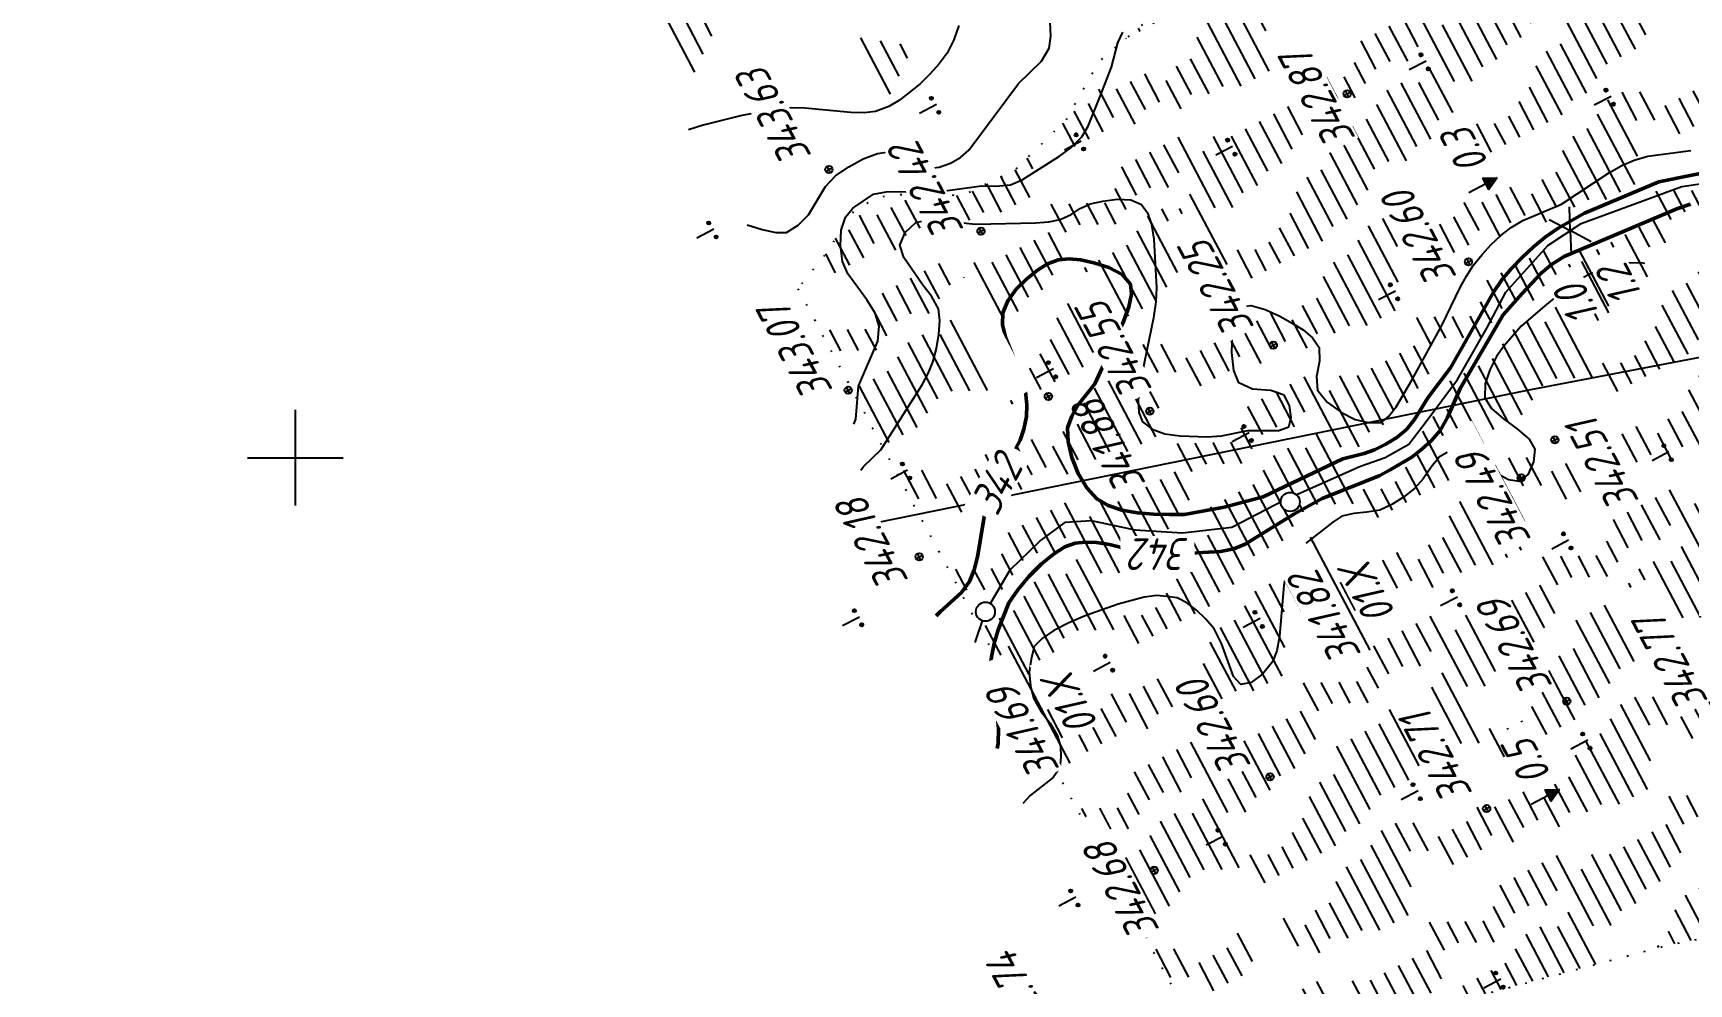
# Model space of a CAD drawing. Extents: x 1517488 to 1518012, y 2189588 to 2190112.
# Drawn here: x 1517583.5 to 1517687.6, y 2189766.9 to 2189826.7 of the extents above; entities that cross this region are included whole.
import ezdxf
from ezdxf.enums import TextEntityAlignment as Align

# ---------------------------------------------------------------- set-up
doc = ezdxf.new("R2010")
doc.units = 0
doc.linetypes.add('ИИDot', pattern=[1, 0, -1])
for name, color, linetype, lineweight in [('ИИ_БОЛОТО_025', 3, 'Continuous', 25), ('ИИ_ГЕОСЕТКА_025', 3, 'Continuous', 25), ('ИИ_ГИДРОГРАФИЯ_025', 3, 'Continuous', 25), ('ИИ_КОНТУР_025', 7, 'ИИDot', 25), ('ИИ_ОТМЕТКА_025', 7, 'Continuous', 25), ('ИИ_РАЗМЕР_025', 7, 'Continuous', 25), ('ИИ_РЕЛЬЕФ_025', 34, 'Continuous', 25), ('ИИ_РЕЛЬЕФ_050', 34, 'Continuous', 50), ('ИИ_ТЕКСТ_025', 7, 'Continuous', 25), ('ИИ_УГОДЬЯ_025', 7, 'Continuous', 25)]:
    doc.layers.add(name, color=color, linetype=linetype, lineweight=lineweight)
doc.styles.add('VNIPISIMPLEXCUR', font='simplex.shx', dxfattribs={"width": 0.8, "oblique": 15})
doc.dimstyles.new('ИИ-1000-м-dm$2', dxfattribs={"dimtxt": 2.5, "dimasz": 2.5, "dimexe": 1.25, "dimexo": 0, "dimgap": 1, "dimtad": 2, "dimtoh": 1, "dimzin": 1, "dimdsep": 46, "dimtxsty": 'VNIPISIMPLEXCUR', "dimcen": 2.5, "dimaunit": 1, "dimazin": 0, "dimtfac": 1, "dimtmove": 1, "dimatfit": 2, "dimfxl": 1, "dimarcsym": 0})

# ---------------------------------------------------------------- blocks, each defined once
blk = doc.blocks.new('PICKET')
at = {"color": 0, "linetype": 'Continuous', "lineweight": 25}
for p, q in [((-0.2299999999999898, 0), (0.2299999999999898, 0)), ((0, 0.2299999999999898), (0, -0.2299999999999898))]:
    blk.add_line(p, q, dxfattribs=at)
blk.add_circle((0, 0), 0.23, dxfattribs=at)
at = {"color": 0, "linetype": 'Continuous', "style": 'VNIPISIMPLEXCUR', "oblique": 15, "width": 0.8}
blk.add_attdef('OTMETKA', (1.25, 0.3000000000000114), '', height=2, dxfattribs=at)
at = {"color": 8, "linetype": 'Continuous', "style": 'VNIPISIMPLEXCUR', "oblique": 15, "width": 0.8, "flags": 1}
blk.add_attdef('NOMER', (1.25, -2.699999999999989), '', height=2, dxfattribs=at)
blk = doc.blocks.new('ИИ05407')
at = {"linetype": 'Continuous', "lineweight": 25}
h = blk.add_hatch(color=0, dxfattribs=at)
edge = h.paths.add_edge_path()
edge.add_arc((-0.4999999999999995, 0.1), 0.1, 0, 360)
h = blk.add_hatch(color=0, dxfattribs=at)
edge = h.paths.add_edge_path()
edge.add_arc((0.5000000000000007, 0.1), 0.1, 0, 360)
at = {"color": 0, "linetype": 'Continuous', "lineweight": 25}
blk.add_lwpolyline([(0, 0), (0, 1.2)], dxfattribs=at)
for centre in [(-0.4999999999999995, 0.1), (0.5000000000000007, 0.1)]:
    blk.add_circle(centre, 0.1, dxfattribs=at)
blk = doc.blocks.new('ИИ05466')
at = {"linetype": 'Continuous', "lineweight": 25}
blk.add_hatch(color=0, dxfattribs=at).paths.add_polyline_path([(0, 0), (-0.4000000000000057, 0.8000000000000114), (0.4000000000000057, 0.8000000000000114)])
at = {"color": 0, "linetype": 'Continuous', "lineweight": 25}
for points in [[(0, 0), (0, 2)], [(0, 0), (-0.4000000000000057, 0.8000000000000114), (0.4000000000000057, 0.8000000000000114), (0, 0)]]:
    blk.add_lwpolyline(points, dxfattribs=at)
at = {"color": 0, "linetype": 'Continuous', "style": 'VNIPISIMPLEXCUR', "oblique": 15, "width": 0.8}
blk.add_attdef('DEPTH', (1, 0), '', height=2, dxfattribs=at)
blk = doc.blocks.new('ИИ052131')
at = {"color": 7, "linetype": 'Continuous', "style": 'VNIPISIMPLEXCUR', "oblique": 15, "width": 0.8}
for tag, p in [('HEIGHT', (1.299999999999955, 0.6999999999999886)), ('DATE', (1.299999999999955, -2.699999999999989))]:
    blk.add_attdef(tag, p, '', height=2, dxfattribs=at)
at = {"color": 0, "linetype": 'Continuous', "lineweight": 25}
blk.add_wipeout([(-0.5317131025297003, -0.2842065744331611), (-0.4660504322333886, -0.382477705190543), (-0.38247770519046353, -0.466050432233434), (-0.2842065744331839, -0.5317131025297115), (-0.1750135444051409, -0.5769423364839273), (-0.059094842014282827, -0.6000000000000454), (0.059094842014214825, -0.6000000000000795), (0.17501354440500463, -0.5769423364839273), (0.2842065744329796, -0.5317131025297115), (0.3824777051903273, -0.466050432233434), (0.4660504322333206, -0.38247770519047475), (0.5317131025297005, -0.28420657443302466), (0.5769423364838481, -0.1750135444050498), (0.6000000000000002, -0.059094842014260074), (0.6000000000001366, 0.05909484201434001), (0.5769423364839162, 0.17501354440509576), (0.5317131025297005, 0.2842065744330706), (0.4660504322333206, 0.3824777051905206), (0.38247770519046376, 0.4660504322334116), (0.2842065744329796, 0.5317131025296893), (0.17501354440500463, 0.5769423364838369), (0.059094842014214825, 0.6000000000000572), (-0.05909484201441924, 0.600000000000023), (-0.1750135444050726, 0.576942336483905), (-0.2842065744331839, 0.5317131025296893), (-0.3824777051906, 0.4660504322334116), (-0.4660504322333886, 0.38247770519045243), (-0.5317131025298367, 0.28420657443303643), (-0.5769423364838479, 0.1750135444050276), (-0.6000000000000683, 0.05909484201423765), (-0.6000000000001364, -0.05909484201432824), (-0.5769423364839843, -0.175013544405084)], dxfattribs=at)
blk.add_circle((0, 0), 0.6, dxfattribs=at)
blk = doc.blocks.new('ИИ052382')
at = {"color": 0, "linetype": 'Continuous', "lineweight": 25}
blk.add_lwpolyline([(1.299038105676658, 0.75), (0, 0), (1.299038105676658, -0.7500000000000007)], dxfattribs=at)
at = {"color": 0, "linetype": 'Continuous', "style": 'VNIPISIMPLEXCUR', "oblique": 15, "width": 0.8}
for tag, p in [('WIDTH', (2, 0.6999999999999993)), ('DEPTH', (2, -2.699999999999999))]:
    blk.add_attdef(tag, p, '', height=2, dxfattribs=at)
blk = doc.blocks.new('*D23')
at = {"layer": 'Defpoints', "color": 0, "transparency": 16777216}
for p in [(1517814.440990922, 2189993.765485427), (1517707.086485157, 2189966.699033508), (1517724.75216686, 2189945.437250543), (1517583.524995302, 2189878.794785678), (1517834.420057993, 2189724.982859847)]:
    blk.add_point(p, dxfattribs=at)
at = {"layer": 'ИИ_РАЗМЕР_025', "color": 0, "lineweight": -2, "transparency": 16777216}
for p, q in [((1517724.440147026, 2189943.751324606), (1517731.323764059, 2189944.206917753)), ((1517731.323764059, 2189944.206917753), (1517734.848575235, 2189937.515800466))]:
    blk.add_line(p, q, dxfattribs=at)
blk.add_arc((1517718.097446287, 2189945.797025237), 6.664438741870334, 315.0394612834518, 9.208576213289122, dxfattribs=at)
at = {"layer": 'ИИ_РАЗМЕР_025', "color": 0, "transparency": 16777216}
for points in [[(1517724.358687807, 2189946.76141716), (1517724.993303976, 2189946.965639497), (1517724.063328881, 2189948.767376835)], [(1517723.011011993, 2189940.819537457), (1517722.615309231, 2189941.35606683), (1517721.203572492, 2189939.900693858)]]:
    blk.add_solid(points, dxfattribs=at)
at = {"layer": 'ИИ_РАЗМЕР_025', "color": 0, "transparency": 16777216, "insert": (1517731.707047322, 2189939.852284603), "char_height": 2, "attachment_point": 5, "rotation": 117.779796185926, "style": 'VNIPISIMPLEXCUR'}
blk.add_mtext("88°41'", dxfattribs=at)
blk = doc.blocks.new('ИИ05012')
at = {"color": 0, "linetype": 'Continuous', "lineweight": 25, "flags": 128}
for points in [[(0, 3), (0, -3)], [(-3, 0), (3, 0)]]:
    blk.add_lwpolyline(points, dxfattribs=at)
blk = doc.blocks.new('ИИ05468')
at = {"color": 0, "linetype": 'Continuous', "lineweight": 25}
for points in [[(-2, 1), (2, 1)], [(-1.25, 0), (1.25, 0)], [(-0.5, -1), (0.5, -1)]]:
    blk.add_lwpolyline(points, dxfattribs=at)

msp = doc.modelspace()

# ---------------------------------------------------------------- hatches: boundary and pattern name
at = {"layer": 'ИИ_БОЛОТО_025'}
h = msp.add_hatch(dxfattribs=at)
h.set_pattern_fill('ИИ_БОЛОТО', color=256, style=0, pattern_type=2)
h.set_pattern_definition([(117.779796185926, (1531432.997969841, 2185366.713636264), (-15.04067144143851, -7.92326969064514), [5, -1.5, 2, -2.5, 2, -4]), (117.779796185926, (1531431.880187118, 2185366.689934266), (-15.04067144143851, -7.92326969064514), [4, -1.5, 2.5, -2, 2.5, -4.5]), (117.779796185926, (1531430.762404396, 2185366.666232268), (-15.04067144143851, -7.92326969064514), [4, -1.5, 2, -3, 2, -4.5]), (117.779796185926, (1531429.877659017, 2185366.20015758), (-15.04067144143851, -7.92326969064514), [4, -1.5, 2, -2.5, 2, -5]), (117.779796185926, (1531429.225950981, 2185365.291710203), (-15.04067144143851, -7.92326969064514), [4, -1.5, 1.5, -3.5, 2, -4.5]), (117.779796185926, (1531428.574242946, 2185364.383262826), (-15.04067144143851, -7.92326969064514), [4, -1.5, 1.5, -4, 2, -4]), (117.779796185926, (1531427.689497567, 2185363.917188138), (-15.04067144143851, -7.92326969064514), [4, -2, 1.5, -5, 2, -2.5]), (117.779796185926, (1531426.804752189, 2185363.45111345), (-15.04067144143851, -7.92326969064514), [4, -2.5, 1.5, -5, 2, -2]), (117.779796185926, (1531426.153044153, 2185362.542666073), (-15.04067144143851, -7.92326969064514), [4.5, -2.5, 2, -2.5, 4, -1.5]), (117.779796185926, (1531425.501336118, 2185361.634218696), (-15.04067144143851, -7.92326969064514), [3.5, -2.5, 2, -2.5, 5, -1.5]), (117.779796185926, (1531424.616590739, 2185361.168144008), (-15.04067144143851, -7.92326969064514), [3.5, -2, 2.5, -2.5, 4.5, -2]), (117.779796185926, (1531423.964882704, 2185360.259696631), (-15.04067144143851, -7.92326969064514), [3.5, -2, 3, -2.5, 4.5, -1.5]), (117.779796185926, (1531423.080137326, 2185359.793621943), (-15.04067144143851, -7.92326969064514), [2.5, -3, 3, -3, 3.5, -2]), (117.779796185926, (1531422.195391947, 2185359.327547256), (-15.04067144143851, -7.92326969064514), [2, -3, 3.5, -3, 2.5, -3]), (117.779796185926, (1531421.310646568, 2185358.861472568), (-15.04067144143851, -7.92326969064514), [1.5, -3.5, 4, -3, 2, -3]), (117.779796185926, (1531420.425901189, 2185358.395397881), (-15.04067144143851, -7.92326969064514), [1.5, -3, 4, -3, 2, -3.5]), (117.779796185926, (1531419.54115581, 2185357.929323193), (-15.04067144143851, -7.92326969064514), [2, -3, 5, -2.5, 2, -2.5])])
h.paths.add_polyline_path([(1517703.902236753, 2189772.933892296), (1517706.995569872, 2189775.764803351), (1517709.906235908, 2189779.2845049), (1517708.291041886, 2189784.988734395), (1517703.901045274, 2189787.067365516), (1517699.272979395, 2189787.786406012), (1517692.992481542, 2189789.344566975), (1517691.32791833, 2189795.519387512), (1517693.897208888, 2189802.136803317), (1517705.704803836, 2189814.01814247), (1517709.527123114, 2189811.661636753), (1517716.81166038, 2189808.224045532), (1517718.864414416, 2189808.63485345), (1517719.781861187, 2189812.110772575), (1517721.643558212, 2189814.081082843), (1517723.760489514, 2189815.670043768), (1517728.146654356, 2189814.504442376), (1517734.672883556, 2189812.479811812), (1517737.948411081, 2189809.660839127), (1517742.116839062, 2189809.333604883), (1517746.948866143, 2189809.44375792), (1517750.879841652, 2189807.872656714), (1517753.545769556, 2189807.783282305), (1517753.114756881, 2189810.678604488), (1517750.404528852, 2189811.672886087), (1517746.319202776, 2189811.030389876), (1517742.32839038, 2189813.33618566), (1517735.389700881, 2189815.716979452), (1517731.278467097, 2189818.629613643), (1517723.92829395, 2189824.1331093), (1517720.444855665, 2189826.595168956), (1517719.528509486, 2189828.310654695), (1517721.315398523, 2189829.241377231), (1517724.179899456, 2189834.031788443), (1517727.616990322, 2189842.204516342), (1517727.458112488, 2189842.141262708), (1517718.297732878, 2189847.742581211), (1517716.950271769, 2189844.105868546), (1517718.256015356, 2189836.415324212), (1517716.133216195, 2189828.978920257), (1517712.111817981, 2189828.924511564), (1517705.66216534, 2189829.9021298), (1517697.40767458, 2189830.007107568), (1517676.88146416, 2189830.002926985), (1517664.208177559, 2189828.596589862), (1517654.386611982, 2189828.203848375), (1517650.517166765, 2189824.920681594), (1517648.421218548, 2189821.223259525), (1517645.205454603, 2189818.076981395), (1517641.916204648, 2189816.447970571), (1517639.121602158, 2189816.635513875), (1517636.664808758, 2189816.378619914), (1517635.203895157, 2189815.609025783), (1517634.324276, 2189814.523259948), (1517633.534594078, 2189813.069944386), (1517631.569244586, 2189810.618082704), (1517659.095246729, 2189759.30490068), (1517669.554933906, 2189764.915892125), (1517686.21294842, 2189769.365988115)])

# ---------------------------------------------------------------- linework, layer by layer
msp.add_lwpolyline([(1517635.198908223, 2189795.662758769), (1517677.517366651, 2189804.268955441), (1517717.068366696, 2189811.832030213), (1517742.30398608, 2189813.512911188), (1517763.934516046, 2189814.953665817), (1517781.509003397, 2189829.603464871), (1517789.517885568, 2189838.799453005), (1517803.837198281, 2189836.803483569), (1517824.814688404, 2189845.780461053), (1517840.494336043, 2189856.943582159), (1517860.317792207, 2189858.208326003), (1517887.885642734, 2189842.868831169)])
at = {"layer": 'ИИ_ГИДРОГРАФИЯ_025', "flags": 128}
msp.add_lwpolyline([(1517642.711442566, 2189788.38181629), (1517643.359385737, 2189790.325645802), (1517644.913832823, 2189792.956248563), (1517646.76721204, 2189794.749841354), (1517648.381445552, 2189795.945569881), (1517649.995679065, 2189796.065142734), (1517652.745854678, 2189795.467278471), (1517655.735175997, 2189795.287919192), (1517658.844070169, 2189795.646637749), (1517662.072537194, 2189797.320657688), (1517666.915237731, 2189799.472969038), (1517668.469684816, 2189800.011046876), (1517669.964345476, 2189800.848056845), (1517671.040501151, 2189802.282931078), (1517673.013453221, 2189804.913533839), (1517674.866832439, 2189808.142000863), (1517676.062560967, 2189810.413885066), (1517678.693163728, 2189813.343419958), (1517680.785688651, 2189814.718507765), (1517687.123049847, 2189817.050178394), (1517692.444041795, 2189817.827401937)], dxfattribs=at)
at = {"layer": 'ИИ_КОНТУР_025', "linetype": 'ИИDot', "flags": 128}
msp.add_lwpolyline([(1517631.569244587, 2189810.618082705), (1517659.095246729, 2189759.30490068), (1517669.554933906, 2189764.915892125), (1517686.21294842, 2189769.365988115), (1517703.902236753, 2189772.933892297), (1517706.995569872, 2189775.764803352), (1517709.906235909, 2189779.284504901), (1517708.291041886, 2189784.988734395), (1517703.901045274, 2189787.067365516), (1517699.272979395, 2189787.786406013), (1517692.992481543, 2189789.344566975), (1517691.327918331, 2189795.519387512), (1517693.897208888, 2189802.136803317), (1517705.704803836, 2189814.01814247), (1517709.527123114, 2189811.661636753), (1517716.81166038, 2189808.224045532), (1517718.864414416, 2189808.63485345), (1517719.781861187, 2189812.110772575), (1517721.643558212, 2189814.081082843), (1517723.760489514, 2189815.670043769), (1517728.146654356, 2189814.504442376), (1517734.672883556, 2189812.479811813), (1517737.948411082, 2189809.660839127), (1517742.116839063, 2189809.333604884), (1517746.948866143, 2189809.44375792), (1517750.879841652, 2189807.872656714), (1517753.545769557, 2189807.783282306), (1517753.114756882, 2189810.678604489), (1517750.404528852, 2189811.672886088), (1517746.319202776, 2189811.030389877), (1517742.772157575, 2189813.079787608), (1517735.389700881, 2189815.716979452), (1517731.278467097, 2189818.629613643), (1517723.92829395, 2189824.133109301), (1517720.444855665, 2189826.595168957), (1517719.528509486, 2189828.310654696), (1517721.315398524, 2189829.241377232), (1517724.179899457, 2189834.031788443), (1517727.628048801, 2189842.230811236), (1517718.292344248, 2189847.728037636), (1517716.950271769, 2189844.105868546), (1517718.256015356, 2189836.415324212), (1517716.133216195, 2189828.978920258), (1517712.111817981, 2189828.924511565), (1517705.662165341, 2189829.9021298), (1517697.40767458, 2189830.007107569), (1517676.88146416, 2189830.002926986), (1517664.208177559, 2189828.596589863), (1517654.386611982, 2189828.203848375), (1517650.517166765, 2189824.920681595), (1517648.421218548, 2189821.223259525), (1517645.205454603, 2189818.076981395), (1517641.916204648, 2189816.447970571), (1517639.121602158, 2189816.635513876), (1517636.664808758, 2189816.378619915), (1517635.203895157, 2189815.609025784), (1517634.324276, 2189814.523259948), (1517633.534594078, 2189813.069944386), (1517631.569244587, 2189810.618082705)], dxfattribs=at)
at = {"layer": 'ИИ_ОТМЕТКА_025'}
msp.add_lwpolyline([(1517667.532701735, 2189787.899537127), (1517663.789745015, 2189795.004758135)], dxfattribs=at)
at = {"layer": 'ИИ_ОТМЕТКА_025', "elevation": -342.3}
msp.add_lwpolyline([(1517648.683582282, 2189780.797562143), (1517644.803937115, 2189788.162257598)], dxfattribs=at)
at = {"layer": 'ИИ_РЕЛЬЕФ_025'}
for points, elevation in [([(1517628.389062233, 2189814.644004394), (1517629.321806541, 2189814.338012004), (1517630.189017402, 2189814.158250222), (1517630.870006676, 2189814.157243312), (1517631.60089031, 2189814.609610595), (1517632.238998095, 2189815.270465127), (1517633.311836905, 2189817.041116675), (1517633.938520246, 2189817.718105233), (1517634.774362504, 2189818.284445963), (1517635.67376028, 2189818.775994485), (1517636.572078121, 2189819.121299056), (1517637.404680573, 2189819.248907933), (1517638.207550265, 2189818.93752086), (1517638.976398069, 2189818.476799956), (1517639.726420465, 2189818.182470174), (1517640.44627874, 2189818.255678654), (1517641.158232302, 2189818.506721754), (1517641.79723846, 2189818.863755606), (1517642.313223729, 2189819.333180144), (1517645.427259548, 2189823.508805562), (1517646.883345585, 2189824.915000785), (1517647.369808255, 2189825.732678832), (1517647.473589947, 2189826.483380437), (1517647.434214057, 2189827.362026957)], 343.5), ([(1517641.688807331, 2189827.163811346), (1517641.378105415, 2189826.271104086), (1517640.958507219, 2189825.419419435), (1517640.460492273, 2189824.75145987), (1517639.875462785, 2189824.10004432), (1517639.247971321, 2189823.497095665), (1517637.968115526, 2189822.474464014), (1517637.297006933, 2189822.065421784), (1517636.458700928, 2189821.767459154), (1517635.738163171, 2189821.677033979), (1517634.904475204, 2189821.694505917), (1517632.004447188, 2189821.962891683), (1517630.998095528, 2189821.980539345), (1517630.018562231, 2189821.890377757), (1517627.97302928, 2189821.490270449), (1517625.625796298, 2189820.898361697), (1517624.706430226, 2189820.611614433)], 343.5), ([(1517635.083516061, 2189802.103950631), (1517635.223920936, 2189802.432248129), (1517635.390740741, 2189804.49795), (1517636.595459976, 2189807.321405925), (1517636.688960913, 2189808.262177951), (1517636.429172289, 2189809.087027171), (1517635.9070823, 2189809.920524052), (1517634.722033602, 2189811.560430593), (1517634.382092581, 2189812.340325145), (1517634.24638507, 2189813.334547743), (1517634.300973317, 2189814.291747605), (1517634.561792474, 2189815.112029543), (1517635.033908454, 2189815.676159322), (1517636.332081031, 2189816.561063009), (1517637.117733826, 2189816.71714294), (1517638.021489265, 2189816.724491066), (1517639.899861729, 2189816.649948234), (1517643.118660969, 2189817.094556695), (1517644.009753181, 2189817.055581481), (1517644.941904762, 2189817.147519048), (1517645.663425221, 2189817.456425779), (1517648.004683106, 2189818.946521212), (1517648.720103887, 2189819.47551563), (1517649.414393472, 2189820.160389438), (1517649.813674933, 2189820.844214078), (1517650.552800539, 2189822.650317119), (1517651.278717853, 2189824.55385433), (1517651.687027344, 2189826.065824187), (1517651.990747005, 2189826.746075414)], 343), ([(1517635.524346662, 2189799.217816942), (1517635.707726551, 2189799.449420666), (1517636.793050847, 2189800.504137288), (1517639.380213734, 2189804.584099135), (1517639.764042045, 2189805.291074912), (1517640.053867045, 2189806.006604546), (1517640.284672461, 2189806.872017609), (1517640.436604747, 2189807.771261137), (1517640.484084724, 2189808.626702562), (1517640.401533215, 2189809.360709316), (1517639.977497621, 2189810.15512019), (1517639.423167855, 2189810.847061784), (1517638.237886554, 2189812.582798657), (1517637.985399771, 2189813.365113458), (1517638.323236163, 2189814.151206461), (1517638.984918964, 2189814.792051762), (1517639.735774289, 2189814.943871204), (1517640.701941079, 2189814.89230958), (1517642.763461539, 2189814.667157693), (1517646.49795964, 2189814.757315591), (1517647.332039783, 2189814.831158855), (1517648.046666667, 2189814.966566667), (1517648.744016215, 2189815.283089245), (1517649.306869558, 2189815.668929296), (1517649.942965278, 2189815.953094445), (1517650.730007639, 2189816.123318784), (1517651.62849119, 2189816.241797425), (1517652.489581649, 2189816.206271655), (1517653.164444733, 2189815.914482764), (1517653.543928862, 2189815.393790996), (1517653.794152385, 2189814.648426019), (1517653.944914326, 2189813.741307857), (1517654.098420897, 2189810.678634508), (1517654.059849198, 2189809.787264883), (1517653.911048117, 2189808.785506105), (1517653.035614534, 2189804.526011905), (1517652.952214961, 2189803.610881692), (1517653.005205371, 2189802.840792057), (1517653.235688993, 2189802.258314622), (1517653.839002981, 2189801.800135388), (1517654.632385516, 2189801.504253352), (1517655.564586065, 2189801.378701524), (1517657.313741833, 2189801.31939862), (1517658.199630174, 2189801.373897165), (1517659.840132595, 2189801.70137167), (1517661.793930241, 2189801.703982162), (1517662.425372008, 2189801.943272952), (1517662.573895874, 2189802.525481272), (1517662.45587108, 2189803.291315102), (1517662.131252381, 2189803.922780141), (1517661.285332644, 2189804.216207415), (1517660.135087853, 2189804.311701507), (1517659.27647733, 2189804.700728584), (1517658.973635114, 2189805.489436478), (1517658.843021148, 2189806.619852039), (1517658.879055248, 2189807.833821595), (1517659.07615723, 2189808.873191476), (1517659.42874691, 2189809.479808013), (1517660.060513892, 2189809.569507915), (1517660.930638432, 2189809.315338332), (1517661.849142164, 2189808.88923699), (1517662.626046724, 2189808.463141617), (1517663.319330991, 2189808.031788277), (1517663.917341554, 2189807.530681521), (1517664.324783979, 2189806.928664131), (1517664.358013297, 2189806.077228902), (1517664.167252986, 2189805.107185518), (1517664.228795439, 2189804.239016278), (1517664.835071523, 2189803.481467499), (1517665.721970663, 2189802.837227956), (1517666.58775548, 2189802.395799429), (1517667.41216555, 2189802.223957108), (1517668.225644457, 2189802.209879425), (1517668.686604819, 2189802.586638324), (1517669.165474586, 2189803.198842405), (1517670.157404803, 2189804.872736819), (1517672.041903107, 2189808.319028479), (1517673.177527459, 2189810.692291941), (1517673.579471188, 2189811.418705414), (1517674.00774248, 2189812.072360246), (1517674.558167498, 2189812.777404434), (1517675.130259288, 2189813.406540324), (1517675.738008049, 2189813.969195259), (1517676.395403984, 2189814.474796581), (1517677.130434117, 2189814.906634744), (1517679.542621663, 2189815.925017465), (1517682.568627767, 2189817.922893995), (1517683.333453915, 2189818.354536851), (1517684.108269609, 2189818.704788176), (1517684.986592342, 2189818.955323501), (1517687.66956984, 2189819.315765529)], 342.5), ([(1517687.62275335, 2189811.973261927), (1517686.683045637, 2189811.908882431), (1517684.671791099, 2189812.223772587), (1517683.722557549, 2189812.243176817), (1517682.940581139, 2189812.102734279), (1517682.197255144, 2189811.888926698), (1517681.467908067, 2189811.598414145), (1517680.727868404, 2189811.227856694), (1517679.988307283, 2189810.756978957), (1517678.500674982, 2189809.543137518), (1517677.011151558, 2189808.268832529), (1517675.935728188, 2189807.018730909), (1517675.462558312, 2189806.350939544), (1517675.048571686, 2189805.528201463), (1517674.761630919, 2189804.639518863), (1517674.731123377, 2189803.758552109), (1517675.151288106, 2189803.099874081), (1517675.914131065, 2189802.44213489), (1517676.782271585, 2189801.79225003), (1517677.518328998, 2189801.15713499), (1517677.884922636, 2189800.543705263), (1517677.800321002, 2189799.745901974), (1517677.452956975, 2189798.969341354), (1517676.897430528, 2189798.50262562), (1517676.213467579, 2189798.604930427), (1517675.302981968, 2189799.111509479), (1517674.295610998, 2189799.758870711), (1517673.320991974, 2189800.283522061), (1517672.5087622, 2189800.421971466), (1517671.879893647, 2189800.061140501), (1517671.355293576, 2189799.409551068), (1517670.861832123, 2189798.675201006), (1517670.326379428, 2189798.06608815), (1517669.621154555, 2189797.526508299), (1517668.890772921, 2189797.066769985), (1517668.130807313, 2189796.714660815), (1517667.33129762, 2189796.568589068), (1517666.510710063, 2189796.499200477), (1517665.758001297, 2189796.328977332), (1517665.193054989, 2189795.94636261), (1517662.996473719, 2189794.22376394), (1517662.507393007, 2189793.600398499), (1517662.265398817, 2189792.898276585), (1517662.115756481, 2189791.976593487), (1517661.830370922, 2189788.778753188), (1517661.659566327, 2189787.863401452), (1517661.38582875, 2189787.17077658), (1517660.778485802, 2189786.412670237), (1517660.062019097, 2189785.879397265), (1517659.408464451, 2189785.757771563), (1517658.948012977, 2189786.248103225), (1517658.195031239, 2189788.327511523), (1517657.725447882, 2189789.240384532), (1517657.204419556, 2189789.853129477), (1517656.625486078, 2189790.415575847), (1517656.016111836, 2189790.879363875), (1517655.403761216, 2189791.196133794), (1517654.765719274, 2189791.288802317), (1517654.124501328, 2189791.347201021), (1517653.339061915, 2189791.231943976), (1517651.705166383, 2189790.792865066), (1517649.620701371, 2189790.069056866), (1517648.590673648, 2189789.628910865), (1517647.665405558, 2189789.151820442), (1517646.917364437, 2189788.649198228), (1517646.419017619, 2189788.132456861), (1517646.23025405, 2189787.34115569), (1517646.108781188, 2189786.514012934), (1517646.18953828, 2189785.671969444), (1517646.386969583, 2189784.892648593), (1517646.845801831, 2189784.082683434), (1517647.421336311, 2189783.324056528), (1517647.866766058, 2189782.568635587), (1517648.069560195, 2189781.878673578), (1517648.093932286, 2189781.188638228), (1517648.040709197, 2189780.504484058), (1517647.612338596, 2189779.913270603), (1517646.16683028, 2189778.775468181), (1517645.711758528, 2189778.267256023)], 342.5)]:
    msp.add_lwpolyline(points, dxfattribs=dict(at, elevation=elevation))
at = {"layer": 'ИИ_РЕЛЬЕФ_050', "elevation": 342}
for points in [[(1517640.269309986, 2189790.056159093), (1517640.512132167, 2189790.308246178), (1517641.848476085, 2189791.524039255), (1517642.354345155, 2189792.220515811), (1517642.650550079, 2189792.961097545), (1517642.852745223, 2189793.776939973), (1517643.306313386, 2189796.387827657), (1517643.543510818, 2189797.216509101), (1517643.885271821, 2189798.016593134), (1517645.533141032, 2189801.109588638), (1517645.774571673, 2189801.788666873), (1517645.928685876, 2189802.596464476), (1517645.951616338, 2189803.332161112), (1517645.876521762, 2189804.161488411), (1517645.69187462, 2189804.900987717), (1517644.643935897, 2189807.508972507), (1517644.437207579, 2189808.351928069), (1517644.455396735, 2189809.103596453), (1517644.768081571, 2189809.854748301), (1517645.296558116, 2189810.584445542), (1517645.950002543, 2189811.246934432), (1517646.637591028, 2189811.796461228), (1517647.268499744, 2189812.187272188), (1517647.941325822, 2189812.434298269), (1517648.619616315, 2189812.500262158), (1517649.33336079, 2189812.428473602), (1517650.172587186, 2189812.254387355), (1517651.115876032, 2189811.959843941), (1517651.950279668, 2189811.520630247), (1517652.462850436, 2189810.912533162), (1517652.539749043, 2189810.271750385), (1517652.374538992, 2189809.47575926), (1517652.03324992, 2189808.566889338), (1517650.227896076, 2189804.649212651), (1517649.190369736, 2189803.313670208), (1517648.781439478, 2189802.615316912), (1517648.517102739, 2189801.876702733), (1517648.559762931, 2189801.007023755), (1517648.79269303, 2189800.015736968), (1517649.18840013, 2189799.013440613), (1517649.719391326, 2189798.110732925), (1517650.358173712, 2189797.418212142), (1517651.068683819, 2189796.999236691), (1517651.936190334, 2189796.714523103), (1517652.905320519, 2189796.539760788), (1517653.920701632, 2189796.450639159), (1517654.926960936, 2189796.422847629), (1517655.86872569, 2189796.432075609), (1517658.348730475, 2189796.894778548), (1517660.801423918, 2189797.541108112), (1517665.824016224, 2189799.940801661), (1517667.154631316, 2189800.265074636), (1517667.80760369, 2189800.495668317), (1517668.512757195, 2189800.845490074), (1517669.203618567, 2189801.274629677), (1517669.818684167, 2189801.781454806), (1517670.312517941, 2189802.391834585), (1517671.148361044, 2189803.768203903), (1517672.588477811, 2189805.646298794), (1517675.284801034, 2189810.41260846), (1517675.801131401, 2189811.179405887), (1517676.393922613, 2189811.878354132), (1517677.077868029, 2189812.586584134), (1517677.80311877, 2189813.260496595), (1517678.519825961, 2189813.856492213), (1517679.338191408, 2189814.415998997), (1517680.996761697, 2189815.363538904), (1517685.675277929, 2189817.346900929), (1517691.773846073, 2189818.581721977)], [(1517687.660288809, 2189815.94404939), (1517686.802878672, 2189815.65053995), (1517679.711249121, 2189812.638277022), (1517678.921866797, 2189812.144884653), (1517678.278355273, 2189811.605088768), (1517677.076510297, 2189810.318493572), (1517675.893593781, 2189808.985897616), (1517673.178146441, 2189804.355013471), (1517672.39510577, 2189802.526527746), (1517671.923326956, 2189801.707863396), (1517671.388460669, 2189801.083654726), (1517670.787005377, 2189800.538745817), (1517670.151728338, 2189800.045273696), (1517668.798302305, 2189799.237353052), (1517668.105121951, 2189798.858436585), (1517664.525546169, 2189797.43655357), (1517662.734502627, 2189796.462117143), (1517659.669079028, 2189794.577662022), (1517658.955994803, 2189794.274446465), (1517658.133056998, 2189794.099494888), (1517654.769769481, 2189793.916218065), (1517653.835747992, 2189793.942288464), (1517652.966457928, 2189794.09213074), (1517651.15281836, 2189794.551836673), (1517650.337638033, 2189794.665896455), (1517649.640781953, 2189794.686119822), (1517649.005792318, 2189794.628170393), (1517648.3447697, 2189794.394154017), (1517647.638043468, 2189793.947256716), (1517646.862694226, 2189793.305837601), (1517646.088387992, 2189792.53667703), (1517645.384790787, 2189791.706555357), (1517644.821568627, 2189790.882252941), (1517644.161100474, 2189789.194947459), (1517643.897400831, 2189788.323881542), (1517643.742399743, 2189787.484882011), (1517643.652642676, 2189786.753491633), (1517643.698156763, 2189785.801544937), (1517644.111544064, 2189783.64936266), (1517644.182461538, 2189782.961592308), (1517644.158466373, 2189782.044173272), (1517644.105588032, 2189781.736977521)]]:
    msp.add_lwpolyline(points, dxfattribs=at)
at = {"layer": 'ИИ_ТЕКСТ_025'}
msp.add_lwpolyline([(1517682.525670587, 2189809.112756488), (1517680.827237814, 2189812.336876114)], dxfattribs=at)

# ---------------------------------------------------------------- block references
at = {"layer": 'ИИ_БОЛОТО_025', "rotation": 117.7797222222222}
for p in [(1517625.049742336, 2189826.474994436), (1517637.349830192, 2189825.092516314)]:
    msp.add_blockref('ИИ05468', p, dxfattribs=at)
at = {"layer": 'ИИ_ГЕОСЕТКА_025'}
msp.add_blockref('ИИ05012', (1517600, 2189800), dxfattribs=at)
at = {"layer": 'ИИ_ТЕКСТ_025', "rotation": 121.8649126093051}
msp.add_blockref('ИИ052382', (1517680.102565233, 2189814.269598091), dxfattribs=at)
at = {"layer": 'ИИ_УГОДЬЯ_025', "rotation": 117.7797222222222}
for p in [(1517671.040816501, 2189824.925704081), (1517682.66507534, 2189822.707710556), (1517640.285351977, 2189822.191323465), (1517649.379007052, 2189819.892228786), (1517658.891825616, 2189819.563975269), (1517626.296202845, 2189814.359070168), (1517669.116976989, 2189810.473507069), (1517647.62530748, 2189805.578004704), (1517659.922173274, 2189801.566790547), (1517686.302177744, 2189800.362619815), (1517638.466267319, 2189799.210737766), (1517679.998341803, 2189794.817224765), (1517673.011996487, 2189791.242534426), (1517635.444601072, 2189789.990412464), (1517660.610695031, 2189789.886945672), (1517651.203971176, 2189787.135428093), (1517681.200252119, 2189782.242364723), (1517670.537918636, 2189779.059717699), (1517658.291190707, 2189776.204021334), (1517649.032697782, 2189772.379011634), (1517675.740673892, 2189767.221510394)]:
    msp.add_blockref('ИИ05407', p, dxfattribs=at)

# ---------------------------------------------------------------- next in the draw order: wipeouts: each hides what was drawn before it
at = {"lineweight": 0}
for points, layer in [([(1517675.2554170906, 2189818.595255196), (1517673.4312879606, 2189822.0579939233), (1517671.414067125, 2189820.99534624), (1517673.238196255, 2189817.5326075125)], 'ИИ_БОЛОТО_025'), ([(1517679.1791462544, 2189780.157938645), (1517677.3905274898, 2189783.5532681546), (1517675.373306654, 2189782.4906204706), (1517677.161925419, 2189779.095290961)], 'ИИ_БОЛОТО_025'), ([(1517632.619130671, 2189819.004425288), (1517628.6288692527, 2189826.5791262873), (1517626.611648417, 2189825.5164786032), (1517630.6019098354, 2189817.9417776046)], 'ИИ_ОТМЕТКА_025'), ([(1517642.1915805743, 2189814.3626863942), (1517638.2488940246, 2189821.8470761655), (1517636.231673189, 2189820.7844284815), (1517640.1743597386, 2189813.3000387102)], 'ИИ_ОТМЕТКА_025'), ([(1517660.4377054626, 2189808.228578172), (1517656.48295441, 2189815.7358699534), (1517654.465733574, 2189814.6732222694), (1517658.420484627, 2189807.165930488)], 'ИИ_ОТМЕТКА_025'), ([(1517633.9583233683, 2189804.2796167326), (1517629.932551585, 2189811.9217269486), (1517627.915330749, 2189810.8590792646), (1517631.941102533, 2189803.2169690486)], 'ИИ_ОТМЕТКА_025'), ([(1517646.3004556631, 2189804.32126218), (1517642.4879168575, 2189811.558592888), (1517640.470696022, 2189810.495945204), (1517644.2832348275, 2189803.258614496)], 'ИИ_ОТМЕТКА_025'), ([(1517684.6108056898, 2189797.315786564), (1517680.9046271944, 2189804.351213822), (1517678.887406359, 2189803.2885661386), (1517682.5935848542, 2189796.2531388802)], 'ИИ_ОТМЕТКА_025'), ([(1517677.8348057552, 2189794.893619568), (1517673.9157358536, 2189802.3331779293), (1517671.898515018, 2189801.2705302453), (1517675.8175849195, 2189793.830971884)], 'ИИ_ОТМЕТКА_025'), ([(1517638.7109022131, 2189792.31687548), (1517634.8983634077, 2189799.5542061883), (1517632.881142572, 2189798.4915585043), (1517636.6936813775, 2189791.254227796)], 'ИИ_ОТМЕТКА_025'), ([(1517667.157902331, 2189787.6769198263), (1517663.3572572425, 2189794.8916727277), (1517661.340036407, 2189793.829025044), (1517665.1406814952, 2189786.614272142)], 'ИИ_ОТМЕТКА_025'), ([(1517679.173624137, 2189785.697807497), (1517675.2545542356, 2189793.137365858), (1517673.2373334, 2189792.074718174), (1517677.1564033015, 2189784.635159813)], 'ИИ_ОТМЕТКА_025'), ([(1517688.951705161, 2189784.738298828), (1517684.9259333776, 2189792.380409044), (1517682.908712542, 2189791.31776136), (1517686.9344843256, 2189783.6756511442)], 'ИИ_ОТМЕТКА_025'), ([(1517660.2369092633, 2189780.6811384144), (1517656.2942227137, 2189788.1655281857), (1517654.277001878, 2189787.1028805017), (1517658.2196884276, 2189779.6184907304)], 'ИИ_ОТМЕТКА_025'), ([(1517648.2002051338, 2189780.4653071263), (1517644.4231766937, 2189787.6352286167), (1517642.405955858, 2189786.5725809326), (1517646.182984298, 2189779.402659442)], 'ИИ_ОТМЕТКА_025'), ([(1517654.4804807596, 2189770.368477398), (1517650.5259004924, 2189777.8754449766), (1517648.508679657, 2189776.8127972926), (1517652.463259924, 2189769.305829714)], 'ИИ_ОТМЕТКА_025'), ([(1517663.5635241412, 2189766.917707497), (1517659.6208375916, 2189774.402097268), (1517657.603616756, 2189773.339449584), (1517661.5463033055, 2189765.855059813)], 'ИИ_ОТМЕТКА_025'), ([(1517685.8410582968, 2189759.546620125), (1517681.8864780297, 2189767.0535877035), (1517679.869257194, 2189765.9909400195), (1517683.8238374612, 2189758.483972441)], 'ИИ_ОТМЕТКА_025'), ([(1517644.0592465168, 2189795.918659412), (1517646.2456218111, 2189800.0224128608), (1517644.2333903955, 2189801.0944784977), (1517642.047015101, 2189796.9907250484)], 'ИИ_РЕЛЬЕФ_025'), ([(1517656.489729906, 2189795.100626635), (1517651.839985968, 2189795.0704502957), (1517651.8547826118, 2189792.79049831), (1517656.5045265495, 2189792.820674649)], 'ИИ_РЕЛЬЕФ_025'), ([(1517704.885563537, 2189818.4268953195), (1517684.564451444, 2189813.105224894), (1517685.1420574717, 2189810.899602243), (1517705.4631695645, 2189816.221272669)], 'ИИ_ТЕКСТ_025'), ([(1517682.0320207297, 2189809.257218929), (1517680.4919745226, 2189812.180683916), (1517678.474753687, 2189811.118036232), (1517680.014799894, 2189808.194571245)], 'ИИ_ТЕКСТ_025')]:
    msp.add_wipeout(points, dxfattribs=at).dxf.layer = layer

# ---------------------------------------------------------------- next in the draw order: block references
at = {"layer": 'ИИ_БОЛОТО_025', "color": 7, "rotation": 117.7797222222222}
msp.add_blockref('ИИ05466', (1517679.426518727, 2189779.150175341), dxfattribs=at).add_auto_attribs({'DEPTH': '0.5'})
at = {"layer": 'ИИ_ОТМЕТКА_025'}
ref = msp.add_blockref('PICKET', (1517633.52525696, 2189818.11159366, 343.63), dxfattribs=dict(at, rotation=117.7797222222222))
ref.add_attrib('OTMETKA', '343.63', (1517632.477590806, 2189818.972728202, 343.63), dxfattribs={"layer": '0', "color": 0, "height": 2.000000000000001, "rotation": 117.7797222245429, "style": 'VNIPISIMPLEXCUR', "oblique": 14.99999999999995, "width": 0.7999999999999998})
ref = msp.add_blockref('PICKET', (1517643.08, 2189814.24, 342.42), dxfattribs=dict(at, rotation=117.7797222222222))
ref.add_attrib('OTMETKA', '342.42', (1517642.05004071, 2189814.330989308, 342.42), dxfattribs={"layer": '0', "color": 0, "height": 2, "rotation": 117.7797222245429, "style": 'VNIPISIMPLEXCUR', "oblique": 15.00000000000003, "width": 0.8000000000000005})
ref = msp.add_blockref('PICKET', (1517661.44511868, 2189807.07384264, 342.25), dxfattribs=dict(at, rotation=117.7797222222222))
ref.add_attrib('OTMETKA', '342.25', (1517660.296165598, 2189808.196881086, 342.25), dxfattribs={"layer": '0', "color": 0, "height": 2.000000000000001, "rotation": 117.7797222245429, "style": 'VNIPISIMPLEXCUR', "oblique": 14.99999999999995, "width": 0.7999999999999998})
ref = msp.add_blockref('PICKET', (1517634.74, 2189804.24, 343.07), dxfattribs=dict(at, rotation=117.7797222222222))
ref.add_attrib('OTMETKA', '343.07', (1517633.816783504, 2189804.247919646, 343.07), dxfattribs={"layer": '0', "color": 0, "height": 2.000000000000002, "rotation": 117.7797222245429, "style": 'VNIPISIMPLEXCUR', "oblique": 14.99999999999939, "width": 0.7999999999999993})
ref = msp.add_blockref('PICKET', (1517679.13448108, 2189801.11790695, 342.51), dxfattribs=dict(at, rotation=117.7797222222222))
ref.add_attrib('OTMETKA', '342.51', (1517684.469265825, 2189797.284089478, 342.51), dxfattribs={"layer": '0', "color": 0, "height": 2.000000000000003, "rotation": 117.7797222245429, "style": 'VNIPISIMPLEXCUR', "oblique": 14.99999999999939, "width": 0.8})
ref = msp.add_blockref('PICKET', (1517677.0165859, 2189798.73080733, 342.49), dxfattribs=dict(at, rotation=117.7797222222222))
ref.add_attrib('OTMETKA', '342.49', (1517677.69326589, 2189794.861922482, 342.49), dxfattribs={"layer": '0', "color": 0, "height": 2, "rotation": 117.7797222245429, "style": 'VNIPISIMPLEXCUR', "oblique": 15.00000000000003, "width": 0.8000000000000005})
ref = msp.add_blockref('PICKET', (1517639.2, 2189793.7699, 342.18), dxfattribs=dict(at, rotation=117.7797222222222))
ref.add_attrib('OTMETKA', '342.18', (1517638.569362348, 2189792.285178394, 342.18), dxfattribs={"layer": '0', "color": 0, "height": 2, "rotation": 117.7797222245429, "style": 'VNIPISIMPLEXCUR', "oblique": 15.00000000000003, "width": 0.8000000000000005})
ref = msp.add_blockref('PICKET', (1517689.9087772, 2189784.01627728, 342.77), dxfattribs=dict(at, rotation=117.7797222222222))
ref.add_attrib('OTMETKA', '342.77', (1517688.810165296, 2189784.706601742, 342.77), dxfattribs={"layer": '0', "color": 0, "height": 2.000000000000001, "rotation": 117.7797222245429, "style": 'VNIPISIMPLEXCUR', "oblique": 14.99999999999995, "width": 0.8})
ref = msp.add_blockref('PICKET', (1517661.24, 2189779.95, 342.6), dxfattribs=dict(at, rotation=117.7797222222222))
ref.add_attrib('OTMETKA', '342.60', (1517660.095369399, 2189780.649441328, 342.6), dxfattribs={"layer": '0', "color": 0, "height": 2.000000000000002, "rotation": 117.7797222245429, "style": 'VNIPISIMPLEXCUR', "oblique": 14.99999999999939, "width": 0.7999999999999993})
ref = msp.add_blockref('PICKET', (1517653.96, 2189774.0699, 342.68), dxfattribs=dict(at, rotation=117.7797222222222))
ref.add_attrib('OTMETKA', '342.68', (1517654.338940895, 2189770.336780312, 342.68), dxfattribs={"layer": '0', "color": 0, "height": 2.000000000000001, "rotation": 117.7797222245429, "style": 'VNIPISIMPLEXCUR', "oblique": 14.99999999999995, "width": 0.7999999999999998})

# ---------------------------------------------------------------- next in the draw order: texts
at = {"layer": 'ИИ_РЕЛЬЕФ_025', "style": 'VNIPISIMPLEXCUR', "oblique": 15, "width": 0.8}
for rotation, p in [(61.95244585887009, (1517644.038240156, 2189798.303709592, 342)), (180.3718382419304, (1517654.402105372, 2189793.947054168, 342))]:
    msp.add_text('342', height=2, rotation=rotation, dxfattribs=at).set_placement(p, align=Align.MIDDLE)

# ---------------------------------------------------------------- next in the draw order: wipeouts: each hides what was drawn before it
at = {"lineweight": 0}
for points, layer in [([(1517673.1543545015, 2189811.3988554073), (1517669.211667952, 2189818.8832451785), (1517667.194447116, 2189817.8205974945), (1517671.1371336656, 2189810.3362077232)], 'ИИ_ОТМЕТКА_025'), ([(1517654.0182036986, 2189804.333122372), (1517650.0634526457, 2189811.8404141534), (1517648.04623181, 2189810.7777664694), (1517652.0009828627, 2189803.270474688)], 'ИИ_ОТМЕТКА_025'), ([(1517669.2916331133, 2189790.284115261), (1517666.8283174064, 2189794.960219904), (1517664.811096571, 2189793.89757222), (1517667.2744122779, 2189789.221467577)], 'ИИ_ОТМЕТКА_025'), ([(1517650.6126253863, 2189783.316619556), (1517648.1493096794, 2189787.992724199), (1517646.132088844, 2189786.930076515), (1517648.595404551, 2189782.253971872)], 'ИИ_ОТМЕТКА_025'), ([(1517674.1436241388, 2189778.9478074964), (1517670.4374456434, 2189785.9832347548), (1517668.420224808, 2189784.9205870708), (1517672.126403303, 2189777.885159813)], 'ИИ_ОТМЕТКА_025'), ([(1517648.2645025307, 2189763.469540788), (1517644.3697324218, 2189770.8629709273), (1517642.352511586, 2189769.8003232433), (1517646.247281695, 2189762.406893104)], 'ИИ_ОТМЕТКА_025'), ([(1517684.7088666977, 2189810.478876128), (1517683.1688204906, 2189813.402341115), (1517681.151599655, 2189812.339693431), (1517682.691645862, 2189809.416228444)], 'ИИ_ТЕКСТ_025')]:
    msp.add_wipeout(points, dxfattribs=at).dxf.layer = layer

# ---------------------------------------------------------------- next in the draw order: block references
at = {"layer": 'ИИ_БОЛОТО_025', "color": 7, "rotation": 117.7797222222222}
msp.add_blockref('ИИ05466', (1517675.502789563, 2189817.587491892), dxfattribs=at).add_auto_attribs({'DEPTH': '0.3'})
at = {"layer": 'ИИ_ОТМЕТКА_025'}
ref = msp.add_blockref('PICKET', (1517673.71044321, 2189812.312315, 342.6), dxfattribs=dict(at, rotation=117.7797222222222))
ref.add_attrib('OTMETKA', '342.60', (1517673.012814636, 2189811.367158321, 342.6), dxfattribs={"layer": '0', "color": 0, "height": 2.000000000000003, "rotation": 117.7797222245429, "style": 'VNIPISIMPLEXCUR', "oblique": 14.99999999999939, "width": 0.8})
ref = msp.add_blockref('PICKET', (1517653.68559453, 2189802.92029975, 342.55), dxfattribs=dict(at, rotation=117.7797222222222))
ref.add_attrib('OTMETKA', '342.55', (1517653.876663833, 2189804.301425286, 342.55), dxfattribs={"layer": '0', "color": 0, "height": 2, "rotation": 117.7797222245429, "style": 'VNIPISIMPLEXCUR', "oblique": 15.00000000000003, "width": 0.8000000000000005})
ref = msp.add_blockref('PICKET', (1517647.31188324, 2189803.85264665, 341.88), dxfattribs=dict(at, rotation=117.7797222222222))
ref.add_attrib('OTMETKA', '341.88', (1517653.473729883, 2189798.382129828, 341.88), dxfattribs={"layer": '0', "color": 0, "height": 2, "rotation": 117.7797222245429, "style": 'VNIPISIMPLEXCUR', "oblique": 15.00000000000003, "width": 0.8000000000000005})
at = {"layer": 'ИИ_ОТМЕТКА_025', "color": 3}
ref = msp.add_blockref('ИИ052131', (1517662.51, 2189797.22, 341.82), dxfattribs=dict(at, rotation=117.7797222222222))
ref.add_attrib('HEIGHT', '341.82', (1517667.016362465, 2189787.64522274, 342.73), dxfattribs={"layer": '0', "color": 7, "linetype": 'Continuous', "height": 2, "rotation": 117.7797222245429, "style": 'VNIPISIMPLEXCUR', "oblique": 14.99999999999995, "width": 0.7999999999999998})
ref.add_attrib('DATE', '01.Х', (1517669.185603614, 2189790.185008957, 341.82), dxfattribs={"layer": '0', "color": 7, "linetype": 'Continuous', "height": 2, "rotation": 117.7797222245429, "style": 'VNIPISIMPLEXCUR', "oblique": 14.99999999999995, "width": 0.7999999999999998})
at = {"layer": 'ИИ_ОТМЕТКА_025'}
ref = msp.add_blockref('PICKET', (1517679.8801, 2189784.7, 342.69), dxfattribs=dict(at, rotation=117.7797222222222))
ref.add_attrib('OTMETKA', '342.69', (1517679.032084273, 2189785.666110411, 342.69), dxfattribs={"layer": '0', "color": 0, "height": 2, "rotation": 117.7797222245429, "style": 'VNIPISIMPLEXCUR', "oblique": 15.00000000000003, "width": 0.8000000000000005})
ref = msp.add_blockref('PICKET', (1517674.8501, 2189777.95, 342.71), dxfattribs=dict(at, rotation=117.7797222222222))
ref.add_attrib('OTMETKA', '342.71', (1517674.002084274, 2189778.916110411, 342.71), dxfattribs={"layer": '0', "color": 0, "height": 2, "rotation": 117.7797222245429, "style": 'VNIPISIMPLEXCUR', "oblique": 15.00000000000003, "width": 0.8000000000000005})
ref = msp.add_blockref('PICKET', (1517649.3701, 2189762.9799, 342.74), dxfattribs=dict(at, rotation=117.7797222222222))
ref.add_attrib('OTMETKA', '342.74', (1517648.122962666, 2189763.437843702, 342.74), dxfattribs={"layer": '0', "color": 0, "height": 2.000000000000002, "rotation": 117.7797222245429, "style": 'VNIPISIMPLEXCUR', "oblique": 14.99999999999939, "width": 0.7999999999999993})
at = {"layer": 'ИИ_ТЕКСТ_025'}
ref = msp.add_blockref('ИИ052382', (1517680.102718588, 2189814.269704861), dxfattribs=dict(at, rotation=301.8649126093051))
ref.add_attrib('WIDTH', '1.0', (1517682.020457823, 2189808.978786983), dxfattribs={"layer": '0', "color": 0, "linetype": 'Continuous', "height": 2, "rotation": 117.7797222222222, "style": 'VNIPISIMPLEXCUR', "oblique": 14.99999999999995, "width": 0.7999999999999998})
ref.add_attrib('DEPTH', '1.2', (1517684.697303792, 2189810.200444181), dxfattribs={"layer": '0', "color": 0, "linetype": 'Continuous', "height": 2, "rotation": 117.7797222222222, "style": 'VNIPISIMPLEXCUR', "oblique": 14.99999999999995, "width": 0.7999999999999998})

# ---------------------------------------------------------------- next in the draw order: wipeouts: each hides what was drawn before it
at = {"lineweight": 0}
msp.add_wipeout([(1517666.7962244693, 2189820.1210877183), (1517662.7704526857, 2189827.7631979343), (1517660.75323185, 2189826.7005502502), (1517664.7790036337, 2189819.0584400343)], dxfattribs=at).dxf.layer = 'ИИ_ОТМЕТКА_025'

# ---------------------------------------------------------------- next in the draw order: block references
at = {"layer": 'ИИ_ОТМЕТКА_025'}
ref = msp.add_blockref('PICKET', (1517666.09, 2189822.8699, 342.87), dxfattribs=dict(at, rotation=117.7797222222222))
ref.add_attrib('OTMETKA', '342.87', (1517666.654684605, 2189820.089390632, 342.87), dxfattribs={"layer": '0', "color": 0, "height": 2, "rotation": 117.7797222245429, "style": 'VNIPISIMPLEXCUR', "oblique": 15.00000000000003, "width": 0.8000000000000005})

# ---------------------------------------------------------------- next in the draw order: dimensions: what is measured, and where the dimension line sits
at = {"layer": 'ИИ_РАЗМЕР_025'}
dim = msp.add_angular_dim_2l(base=(1517724.75216686, 2189945.437250543), line1=((1517814.440990922, 2189993.765485427), (1517583.524995302, 2189878.794785678)), line2=((1517834.420057994, 2189724.982859848), (1517707.086485157, 2189966.699033509)), dimstyle='ИИ-1000-м-dm$2', override={"dimtxt": 2, "dimasz": 2, "dimgap": 0.5}, dxfattribs=at)
dim.commit()
dim.dimension.update_dxf_attribs({"geometry": '*D23', "text_midpoint": (1517731.707047322, 2189939.852284603), "dimtype": 162})

# ---------------------------------------------------------------- next in the draw order: block references
at = {"layer": 'ИИ_ОТМЕТКА_025', "color": 3}
ref = msp.add_blockref('ИИ052131', (1517643.359385736, 2189790.325645802), dxfattribs=dict(at, rotation=117.7797222222222))
ref.add_attrib('HEIGHT', '341.69', (1517648.058665268, 2189780.43361004, 0.910000000000025), dxfattribs={"layer": '0', "color": 7, "linetype": 'Continuous', "height": 2, "rotation": 117.7797222245429, "style": 'VNIPISIMPLEXCUR', "oblique": 14.99999999999995, "width": 0.7999999999999998})
ref.add_attrib('DATE', '01.Х', (1517650.506595887, 2189783.217513252), dxfattribs={"layer": '0', "color": 7, "linetype": 'Continuous', "height": 2, "rotation": 117.7797222245429, "style": 'VNIPISIMPLEXCUR', "oblique": 14.99999999999995, "width": 0.7999999999999998})

doc.saveas('drawing.dxf')
